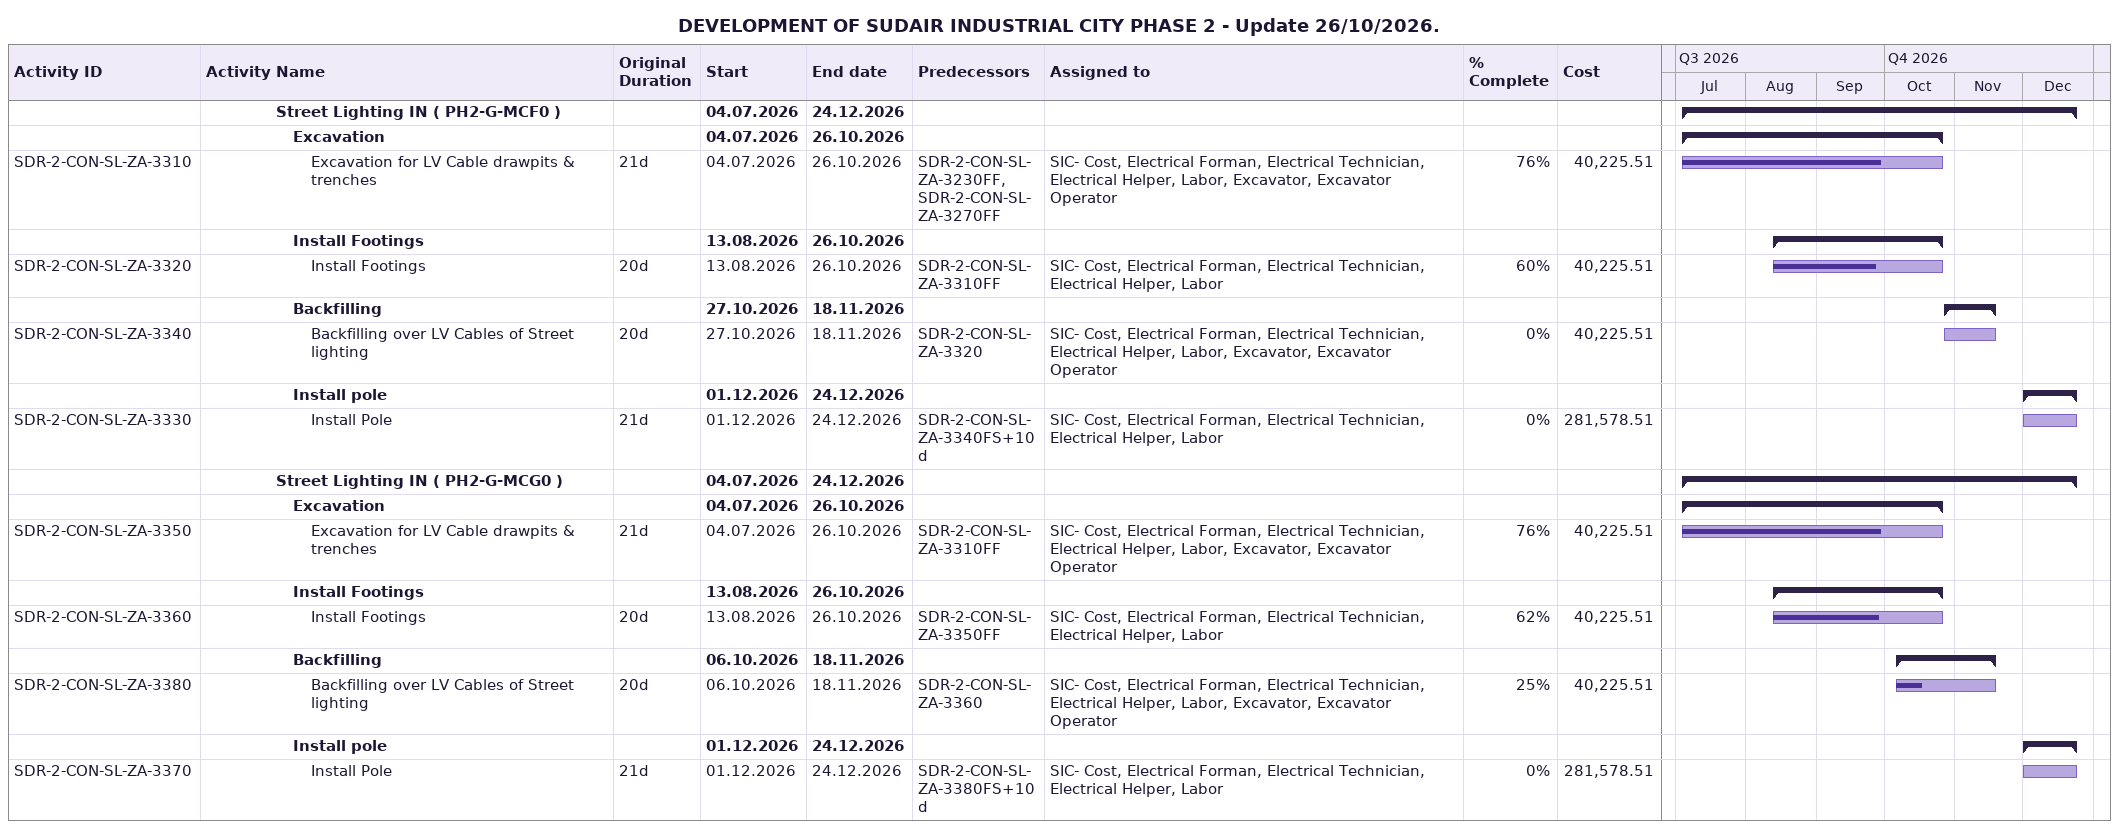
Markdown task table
DEVELOPMENT OF SUDAIR INDUSTRIAL CITY PHASE 2 - Update 26/10/2026.

| ID | Level | Task | Original duration | Start | Finish | Predecessors | Resources | % complete | Cost |
|---|---|---|---|---|---|---|---|---|---|
|  | 5 | **Street Lighting IN ( PH2-G-MCF0 )** |  | 2026-07-04 | 2026-12-24 |  |  |  |  |
|  | 6 | **Excavation** |  | 2026-07-04 | 2026-10-26 |  |  |  |  |
| SDR-2-CON-SL-ZA-3310 | 7 | Excavation for LV Cable drawpits & trenches | 21d | 2026-07-04 | 2026-10-26 | SDR-2-CON-SL-ZA-3230FF, SDR-2-CON-SL-ZA-3270FF | SIC- Cost, Electrical Forman, Electrical Technician, Electrical Helper, Labor, Excavator, Excavator Operator | 76 | 40225.51 |
|  | 6 | **Install Footings** |  | 2026-08-13 | 2026-10-26 |  |  |  |  |
| SDR-2-CON-SL-ZA-3320 | 7 | Install Footings | 20d | 2026-08-13 | 2026-10-26 | SDR-2-CON-SL-ZA-3310FF | SIC- Cost, Electrical Forman, Electrical Technician, Electrical Helper, Labor | 60 | 40225.51 |
|  | 6 | **Backfilling** |  | 2026-10-27 | 2026-11-18 |  |  |  |  |
| SDR-2-CON-SL-ZA-3340 | 7 | Backfilling over LV Cables of Street lighting | 20d | 2026-10-27 | 2026-11-18 | SDR-2-CON-SL-ZA-3320 | SIC- Cost, Electrical Forman, Electrical Technician, Electrical Helper, Labor, Excavator, Excavator Operator | 0 | 40225.51 |
|  | 6 | **Install pole** |  | 2026-12-01 | 2026-12-24 |  |  |  |  |
| SDR-2-CON-SL-ZA-3330 | 7 | Install Pole | 21d | 2026-12-01 | 2026-12-24 | SDR-2-CON-SL-ZA-3340FS+10d | SIC- Cost, Electrical Forman, Electrical Technician, Electrical Helper, Labor | 0 | 281578.51 |
|  | 5 | **Street Lighting IN ( PH2-G-MCG0 )** |  | 2026-07-04 | 2026-12-24 |  |  |  |  |
|  | 6 | **Excavation** |  | 2026-07-04 | 2026-10-26 |  |  |  |  |
| SDR-2-CON-SL-ZA-3350 | 7 | Excavation for LV Cable drawpits & trenches | 21d | 2026-07-04 | 2026-10-26 | SDR-2-CON-SL-ZA-3310FF | SIC- Cost, Electrical Forman, Electrical Technician, Electrical Helper, Labor, Excavator, Excavator Operator | 76 | 40225.51 |
|  | 6 | **Install Footings** |  | 2026-08-13 | 2026-10-26 |  |  |  |  |
| SDR-2-CON-SL-ZA-3360 | 7 | Install Footings | 20d | 2026-08-13 | 2026-10-26 | SDR-2-CON-SL-ZA-3350FF | SIC- Cost, Electrical Forman, Electrical Technician, Electrical Helper, Labor | 62 | 40225.51 |
|  | 6 | **Backfilling** |  | 2026-10-06 | 2026-11-18 |  |  |  |  |
| SDR-2-CON-SL-ZA-3380 | 7 | Backfilling over LV Cables of Street lighting | 20d | 2026-10-06 | 2026-11-18 | SDR-2-CON-SL-ZA-3360 | SIC- Cost, Electrical Forman, Electrical Technician, Electrical Helper, Labor, Excavator, Excavator Operator | 25 | 40225.51 |
|  | 6 | **Install pole** |  | 2026-12-01 | 2026-12-24 |  |  |  |  |
| SDR-2-CON-SL-ZA-3370 | 7 | Install Pole | 21d | 2026-12-01 | 2026-12-24 | SDR-2-CON-SL-ZA-3380FS+10d | SIC- Cost, Electrical Forman, Electrical Technician, Electrical Helper, Labor | 0 | 281578.51 |
